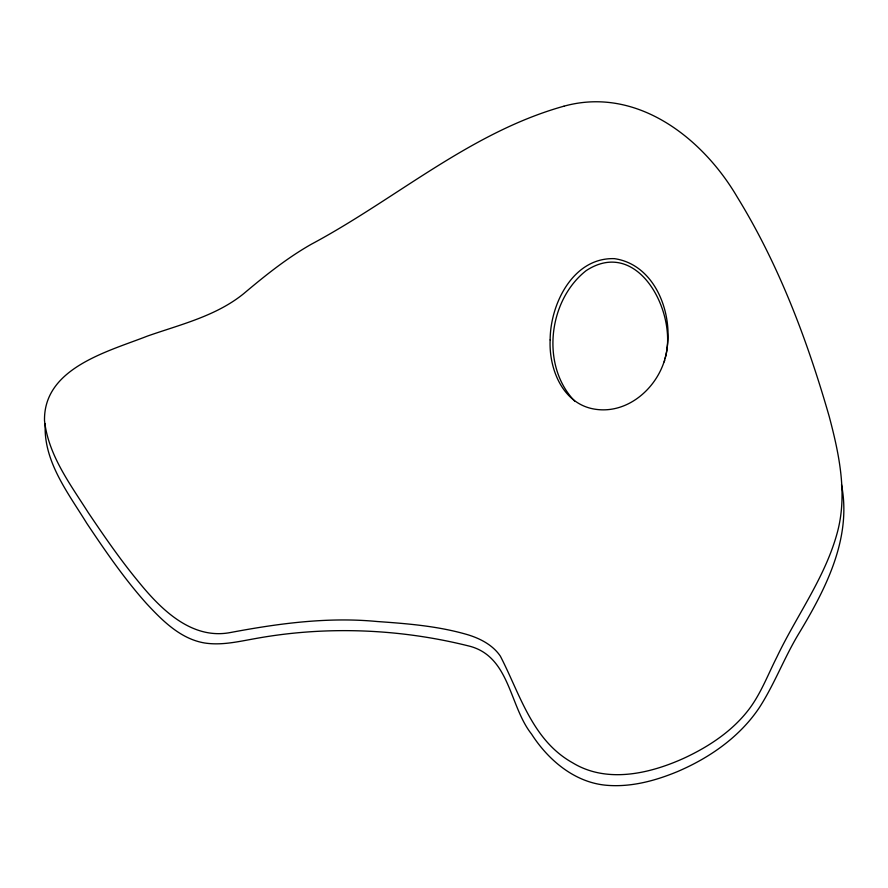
<?xml version="1.0" encoding="UTF-8"?>
<svg xmlns="http://www.w3.org/2000/svg" width="888" height="888" viewBox="0 0 888 888"><rect width="100%" height="100%" fill="white"/><g stroke="black" fill="none" stroke-linecap="round" stroke-linejoin="round"><path stroke-width="1.33" d="M45.266 423.643C43.101 461.15 68.154 492.973 86.769 523.287C105.25 550.904 124.098 578.454 146.265 603.285C162.227 620.49 180.431 638.927 204.584 642.979C221.623 645.654 238.683 641.525 255.4 638.572C325.419 625.818 398.823 628.593 467.787 645.743C510.056 655.344 508.991 705.616 531.512 734.021C548.251 760.15 574.836 782.683 606.804 785.303C630.991 787.312 655.044 780.863 677.233 771.694C709.579 757.908 739.904 736.885 759.573 707.27C774.68 683.738 784.426 657.287 798.934 633.399C825.762 588.922 851.981 538.15 841.491 484.659M665.068 358.441C678.299 314.363 638.594 236.275 586.191 270.618C548.251 300.266 540.526 365.667 574.636 401.054M664.257 361.849L664.679 360.151M563.913 106.194C470.296 132.323 396.059 198.968 311.488 244.145C287.002 258.031 265.046 275.668 243.59 293.75C215.884 316.15 180.453 324.509 147.541 336.041C107.936 351.57 43.545 367.921 44.511 420.59C48.285 455.122 70.074 483.938 88.134 512.42C104.118 536.163 120.368 559.795 138.617 581.873C160.839 609.246 191.486 639.826 230.114 632.589C278.61 623.454 327.827 616.772 377.333 621.533C407.847 623.654 438.728 626.129 468.198 634.865C480.586 638.716 492.884 645.143 500.344 656.132C520.079 694.25 532.223 740.237 572.582 762.77C606.748 783.66 649.439 773.781 683.671 758.352C709.323 746.486 733.888 730.214 750.638 707.048C761.615 691.663 768.342 673.859 776.845 657.109C796.68 615.506 825.041 577.688 837.262 532.733C847.718 494.294 839.182 454.134 829.248 416.616C807.336 340.293 778.998 264.935 737.262 197.092C702.441 137.618 636.452 86.147 564.058 106.16M550.149 339.904C548.817 368.021 561.915 402.32 592.418 408.724C629.381 416.45 663.547 383.239 667.11 347.652C672.571 311.599 654.367 264.435 614.441 258.652C573.26 257.265 550.26 303.763 550.149 339.904"/></g></svg>
